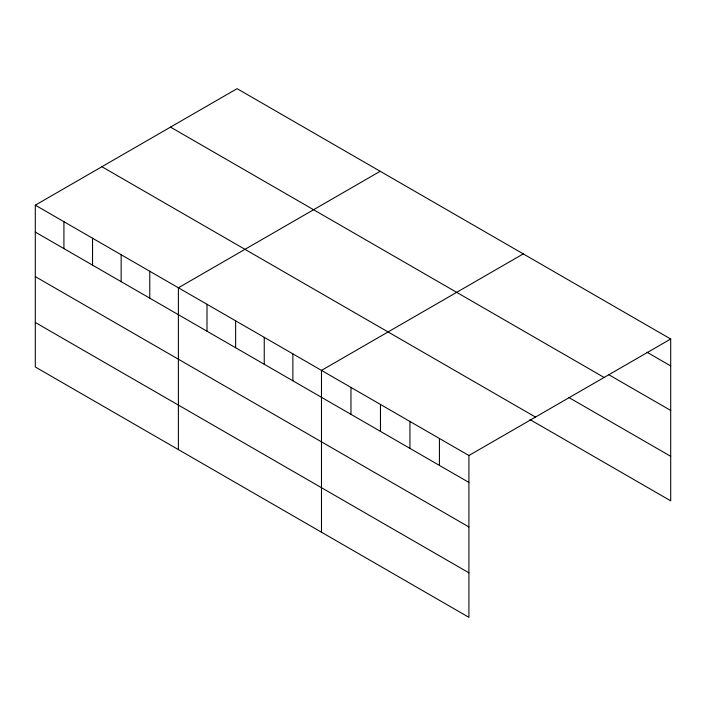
<?xml version="1.0" encoding="UTF-8"?>
<svg xmlns="http://www.w3.org/2000/svg" width="706" height="706" viewBox="0 0 706 706"><rect width="100%" height="100%" fill="white"/><g stroke="black" fill="none" stroke-linecap="round" stroke-linejoin="round"><path stroke-width="1.06" d="M35.3 205.172L468.908 455.511L468.908 617.335L35.3 366.988L35.3 205.172L237.092 88.665L670.7 339.012L670.7 500.828L529.932 419.558M380.181 171.284L178.389 287.783L178.389 449.598M523.27 253.895L321.486 370.394L321.486 532.218M468.908 455.511L670.7 339.012M646.925 352.197L670.7 365.929M608.872 374.754L670.7 410.442M170.499 127.115L604.107 377.454M568.93 397.557L670.7 456.314M101.893 166.722L535.501 417.07M35.3 232.089L468.908 482.427M35.3 276.602L468.908 526.95M35.3 322.474L468.908 572.813M439.423 438.488L439.423 465.404M409.939 421.464L409.939 448.381M380.455 404.441L380.455 431.357M350.97 387.417L350.97 414.334M292.866 353.874L292.866 380.79M264.247 337.353L264.247 364.27M235.627 320.833L235.627 347.749M207.008 304.304L207.008 331.229M149.769 271.263L149.769 298.179M121.158 254.742L121.158 281.659M92.539 238.213L92.539 265.138M63.919 221.693L63.919 248.609"/></g></svg>
